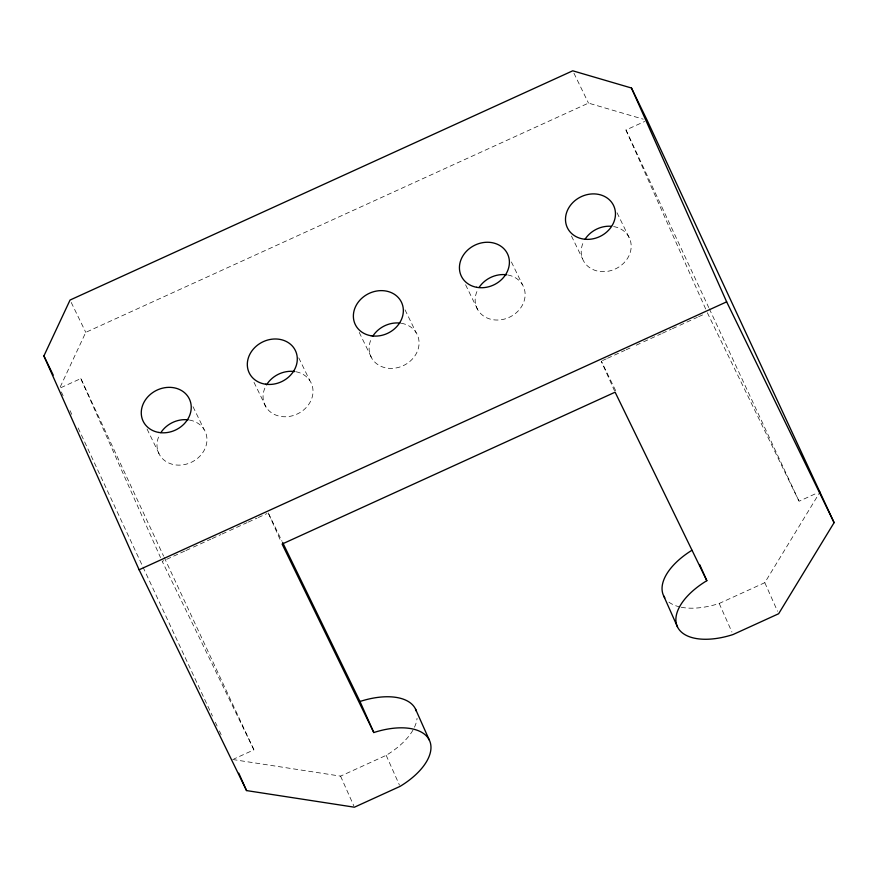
<?xml version="1.0" encoding="UTF-8"?>
<svg xmlns="http://www.w3.org/2000/svg" width="878" height="878" viewBox="0 0 878 878"><rect width="100%" height="100%" fill="white"/><g stroke="black" fill="none" stroke-linecap="round" stroke-linejoin="round"><path stroke-width="0.66" stroke-dasharray="4.39 3.29" d="M60.209 387.011L85.77 332.356L588.48 103.11L643.267 119.178M681.207 607.236A59.748 30.686 -24 0 0 719.203 603.471L764.804 582.674L820.271 491.581M60.867 387.681L80.831 378.583L163.615 556.136M705.671 309.001L625.97 129.999L644.682 121.46M184.665 551.11L162.21 561.349L253.929 749.845L233.965 758.943M185.916 550.539L192.15 547.696M193.401 547.126L210.863 539.158M212.114 538.587L220.85 534.603M222.101 534.033L228.335 531.19M229.586 530.619L247.047 522.651M248.298 522.092L257.034 518.108M258.286 517.537L267.011 513.553M602.527 360.551L606.27 358.85M607.521 358.279L624.993 350.311M626.233 349.74L629.976 348.039M636.221 345.197L642.455 342.343M643.706 341.772L661.167 333.816M662.418 333.245L671.154 329.261M672.405 328.69L678.639 325.848M679.89 325.277L697.351 317.309M698.603 316.738L704.847 313.896M707.339 312.755L799.057 501.25L817.769 492.723M232.714 759.514L340.576 776.13L386.188 755.332A59.748 30.686 -24 0 0 417.05 718.314M573.927 73.192L588.48 103.11M617.058 212.783L629.866 239.112M571.468 236.028L582.531 258.769M615.665 390.688L601.276 361.121L614.556 390.951M511.402 261.973L522.465 284.713M465.592 284.768L477.819 309.901M405.043 309.857L416.117 332.597M359.245 332.422L372.063 358.751M298.761 357.862L309.824 380.602M254.005 382.336L266.232 407.469M268.262 512.982L282.047 541.32M193.028 406.723L204.091 429.463M147.043 429.002L159.862 455.331M71.217 302.438L85.77 332.356M625.97 129.999L708.744 307.552M709.325 308.793L799.057 501.25M164.197 557.387L253.929 749.845M61.361 391.983L63.095 395.704M70.042 410.608L71.776 414.328M78.153 427.992L142.401 565.816M142.982 567.056L212.454 716.053M215.34 722.265L217.085 725.985M219.401 730.957L221.135 734.677M764.804 582.674L777.535 611.264M719.203 603.471L731.934 632.061M386.188 755.332L399.468 785.162M268.822 514.223L280.993 541.572M340.576 776.13L353.856 805.96M80.831 378.583L160.531 557.596M679.857 606.95A59.748 30.686 -24 0 1 668.037 601.419M613.634 226.568A25.649 22.005 -25.9 0 1 629.636 254.214A25.649 22.005 -25.9 0 1 596.316 270.764A25.649 22.005 -25.9 0 1 583.793 241.384M189.385 420.024A25.649 22.005 -25.9 0 1 205.419 447.648A25.649 22.005 -25.9 0 1 172.11 464.221A25.649 22.005 -25.9 0 1 159.555 434.862M507.978 275.012A25.649 22.005 -25.9 0 1 523.431 302.954A25.649 22.005 -25.9 0 1 489.869 319.01A25.649 22.005 -25.9 0 1 477.928 289.389M296.04 371.767A25.649 22.005 -25.9 0 1 311.251 399.841A25.649 22.005 -25.9 0 1 277.58 415.689A25.649 22.005 -25.9 0 1 265.913 385.947M401.312 323.269A25.649 22.005 -25.9 0 1 417.599 350.75A25.649 22.005 -25.9 0 1 384.399 367.542A25.649 22.005 -25.9 0 1 371.592 338.293"/><path stroke-width="1.32" d="M415.503 709.062L429.342 740.132A59.748 30.686 -24 0 1 400.017 786.403L354.416 807.2L246.542 790.584L139.108 569.778L43.9 355.941L70.053 300.046L572.752 70.8L631.458 88.009L647.174 120.319L834.1 522.651L778.643 613.744L733.042 634.542A59.748 30.686 -24 0 1 677.509 626.958L663.68 595.888M139.108 569.778L726.655 301.845L834.1 522.651M677.509 626.958A59.748 30.686 -24 0 1 706.834 580.687L615.116 392.192L282.101 544.053L373.808 732.548A59.748 30.686 -24 0 1 429.342 740.132M282.65 542.549L359.98 701.478L373.808 732.548M43.9 355.941L53.218 375.093M631.458 88.009L726.655 301.845M699.634 564.532L706.834 580.687M238.794 773.189L246.542 790.584M359.98 701.478A59.748 30.686 -24 0 1 416.359 711.191M664.833 597.885A59.748 30.686 -24 0 1 691.886 550.297M585.077 239.189A25.649 22.005 -25.9 0 1 611.099 226.261M160.839 432.656A25.649 22.005 -25.9 0 1 188.133 419.838M479.245 287.205A25.649 22.005 -25.9 0 1 506.738 274.803M266.539 384.849A25.649 22.005 -25.9 0 1 294.799 371.559M372.854 336.087A25.649 22.005 -25.9 0 1 400.061 323.093M585.582 239.31A25.649 22.005 -25.9 0 0 614.15 206.802A25.649 22.005 -25.9 0 0 571.699 203.784A25.649 22.005 -25.9 0 0 585.582 239.31M158.841 432.459A25.649 22.005 -25.9 0 0 190.625 402.431A25.649 22.005 -25.9 0 0 149.282 395.363A25.649 22.005 -25.9 0 0 158.841 432.459M476.578 287.293A25.649 22.005 -25.9 0 0 508.889 257.726A25.649 22.005 -25.9 0 0 467.787 249.956A25.649 22.005 -25.9 0 0 476.578 287.293M371.131 335.769A25.649 22.005 -25.9 0 0 402.695 305.544A25.649 22.005 -25.9 0 0 361.264 298.761A25.649 22.005 -25.9 0 0 371.131 335.769M265.54 384.202A25.649 22.005 -25.9 0 0 296.523 353.494A25.649 22.005 -25.9 0 0 254.85 347.469A25.649 22.005 -25.9 0 0 265.54 384.202"/></g></svg>
